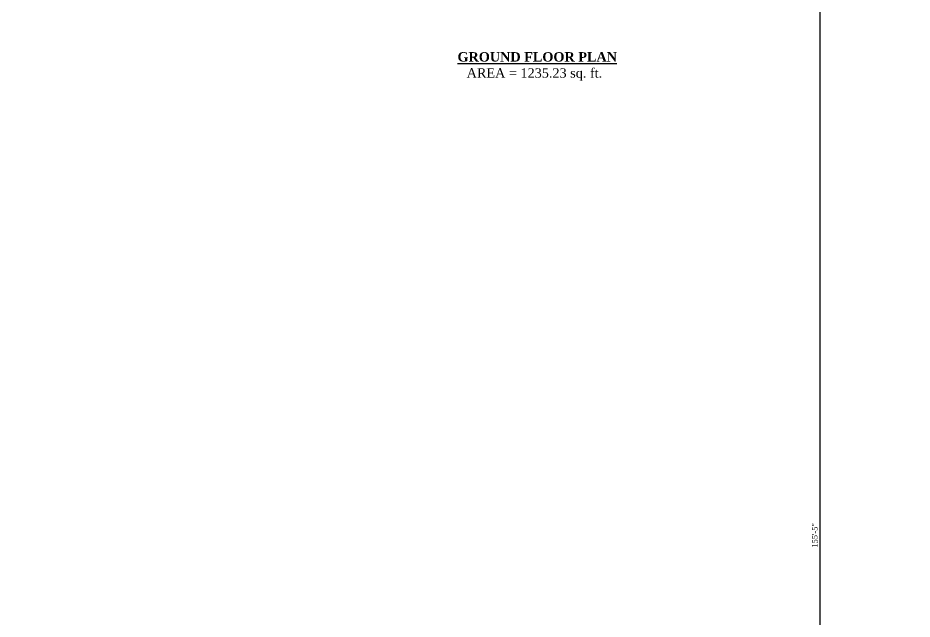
# Model space of a CAD drawing. Header units: inches. Extents: x 6873 to 34015, y -4010 to 8204.
# Drawn here: x 14278 to 15419, y -2317 to -1550 of the extents above; entities that cross this region are included whole.
import ezdxf

# ---------------------------------------------------------------- set-up
doc = ezdxf.new("R2010")
doc.units = ezdxf.units.IN
doc.header["$LTSCALE"] = 5
doc.header["$MEASUREMENT"] = 0
doc.layers.add('A-WALL', color=7, linetype='Continuous', lineweight=9)
doc.layers.add('Dimension', color=7, linetype='Continuous', lineweight=18)
doc.layers.add('dim line', color=7, linetype='Continuous', lineweight=15, true_color=0xfab2b2)
doc.layers.add('TEXT', color=6, linetype='Continuous')
doc.styles.add('ordinary', font='times.ttf')
doc.dimstyles.new('Copy of 96', dxfattribs={"dimtxt": 7, "dimasz": 4, "dimexe": 0.5, "dimexo": 0.5, "dimgap": 3, "dimtad": 1, "dimdec": 1, "dimzin": 11, "dimdsep": 46, "dimlunit": 4, "dimtxsty": 'ordinary', "dimblk": 'OBLIQUE', "dimcen": 0.09, "dimse1": 1, "dimse2": 1, "dimclrt": 6, "dimazin": 0, "dimtfac": 1, "dimtdec": 1, "dimtix": 1, "dimtmove": 2, "dimatfit": 3, "dimldrblk": 'leader', "dimfxl": 0.5, "dimfxlon": 1, "dimtolj": 1, "dimtzin": 0, "dimarcsym": 0})

# ---------------------------------------------------------------- blocks, each defined once
blk = doc.blocks.new('oblique')
at = {"color": 0, "lineweight": -2}
blk.add_line((0.25, 0.25), (-0.25, -0.25), dxfattribs=at)
at = {"layer": 'dim line', "lineweight": 9}
for p, q in [((-0.4375, 0), (0.4375, 0)), ((0, 0.4375), (0, -0.4375))]:
    blk.add_line(p, q, dxfattribs=at)
blk = doc.blocks.new('*D381')
at = {"layer": 'A-WALL', "color": 0, "lineweight": -2, "ltscale": 50, "transparency": 16777216}
blk.add_line((15301.2, -1277.8), (15301.2, -3142.5), dxfattribs=at)
at = {"layer": 'Defpoints', "color": 0, "ltscale": 50, "transparency": 16777216}
for p in [(13831.4, -1277.8), (15228.5, -3142.5), (15301.2, -3142.5)]:
    blk.add_point(p, dxfattribs=at)
at = {"layer": 'A-WALL', "color": 0, "lineweight": -2, "ltscale": 50, "transparency": 16777216, "xscale": 4, "yscale": 4, "zscale": 4}
for p, rotation in [((15301.2, -1277.8), 90), ((15301.2, -3142.5), 270)]:
    blk.add_blockref('oblique', p, dxfattribs=dict(at, rotation=rotation))
at = {"layer": 'A-WALL', "color": 6, "ltscale": 50, "transparency": 16777216, "insert": (15294.6, -2210.2), "char_height": 7, "attachment_point": 5, "rotation": 90, "style": 'ordinary'}
blk.add_mtext('\\A1;155\'-5"', dxfattribs=at)
blk = doc.blocks.new('_OBLIQUE')
at = {"color": 0, "linetype": 'ByBlock'}
blk.add_line((-0.5, -0.5), (0.5, 0.5), dxfattribs=at)
blk = doc.blocks.new('leader')
at = {"layer": 'Dimension'}
for p, q in [((0, -4.33), (0, 4.33)), ((-4.42, 0), (4.42, 0))]:
    blk.add_line(p, q, dxfattribs=at)

msp = doc.modelspace()

# ---------------------------------------------------------------- linework, layer by layer
at = {"layer": 'A-WALL', "ltscale": 5}
msp.add_circle((15105.47, 278.39), 4288.21, dxfattribs=at)

# ---------------------------------------------------------------- texts
at = {"layer": 'TEXT', "char_height": 12, "width": 219.8151, "attachment_point": 8, "rotation": 359.99961, "style": 'ordinary'}
for s, insert in [('{\\fTimes New Roman|b1|i0|c0|p18;\\LGROUND FLOOR PLAN}', (14940.6, -1606.04)), ('AREA = 1235.23 sq. ft.', (14937.02, -1630.28))]:
    msp.add_mtext(s, dxfattribs=dict(at, insert=insert))

# ---------------------------------------------------------------- dimensions: what is measured, and where the dimension line sits
at = {"layer": 'A-WALL', "ltscale": 50}
dim = msp.add_linear_dim(base=(15301.19, -3142.55), p1=(13831.43, -1277.79), p2=(15228.46, -3142.55), angle=90, dimstyle='Copy of 96', override={"dimdec": 0, "dimblk": 'oblique', "dimtdec": 0, "dimarcsym": 1}, dxfattribs=at)
dim.commit()
dim.dimension.update_dxf_attribs({"geometry": '*D381', "text_midpoint": (15294.63, -2210.17)})

doc.saveas('drawing.dxf')
